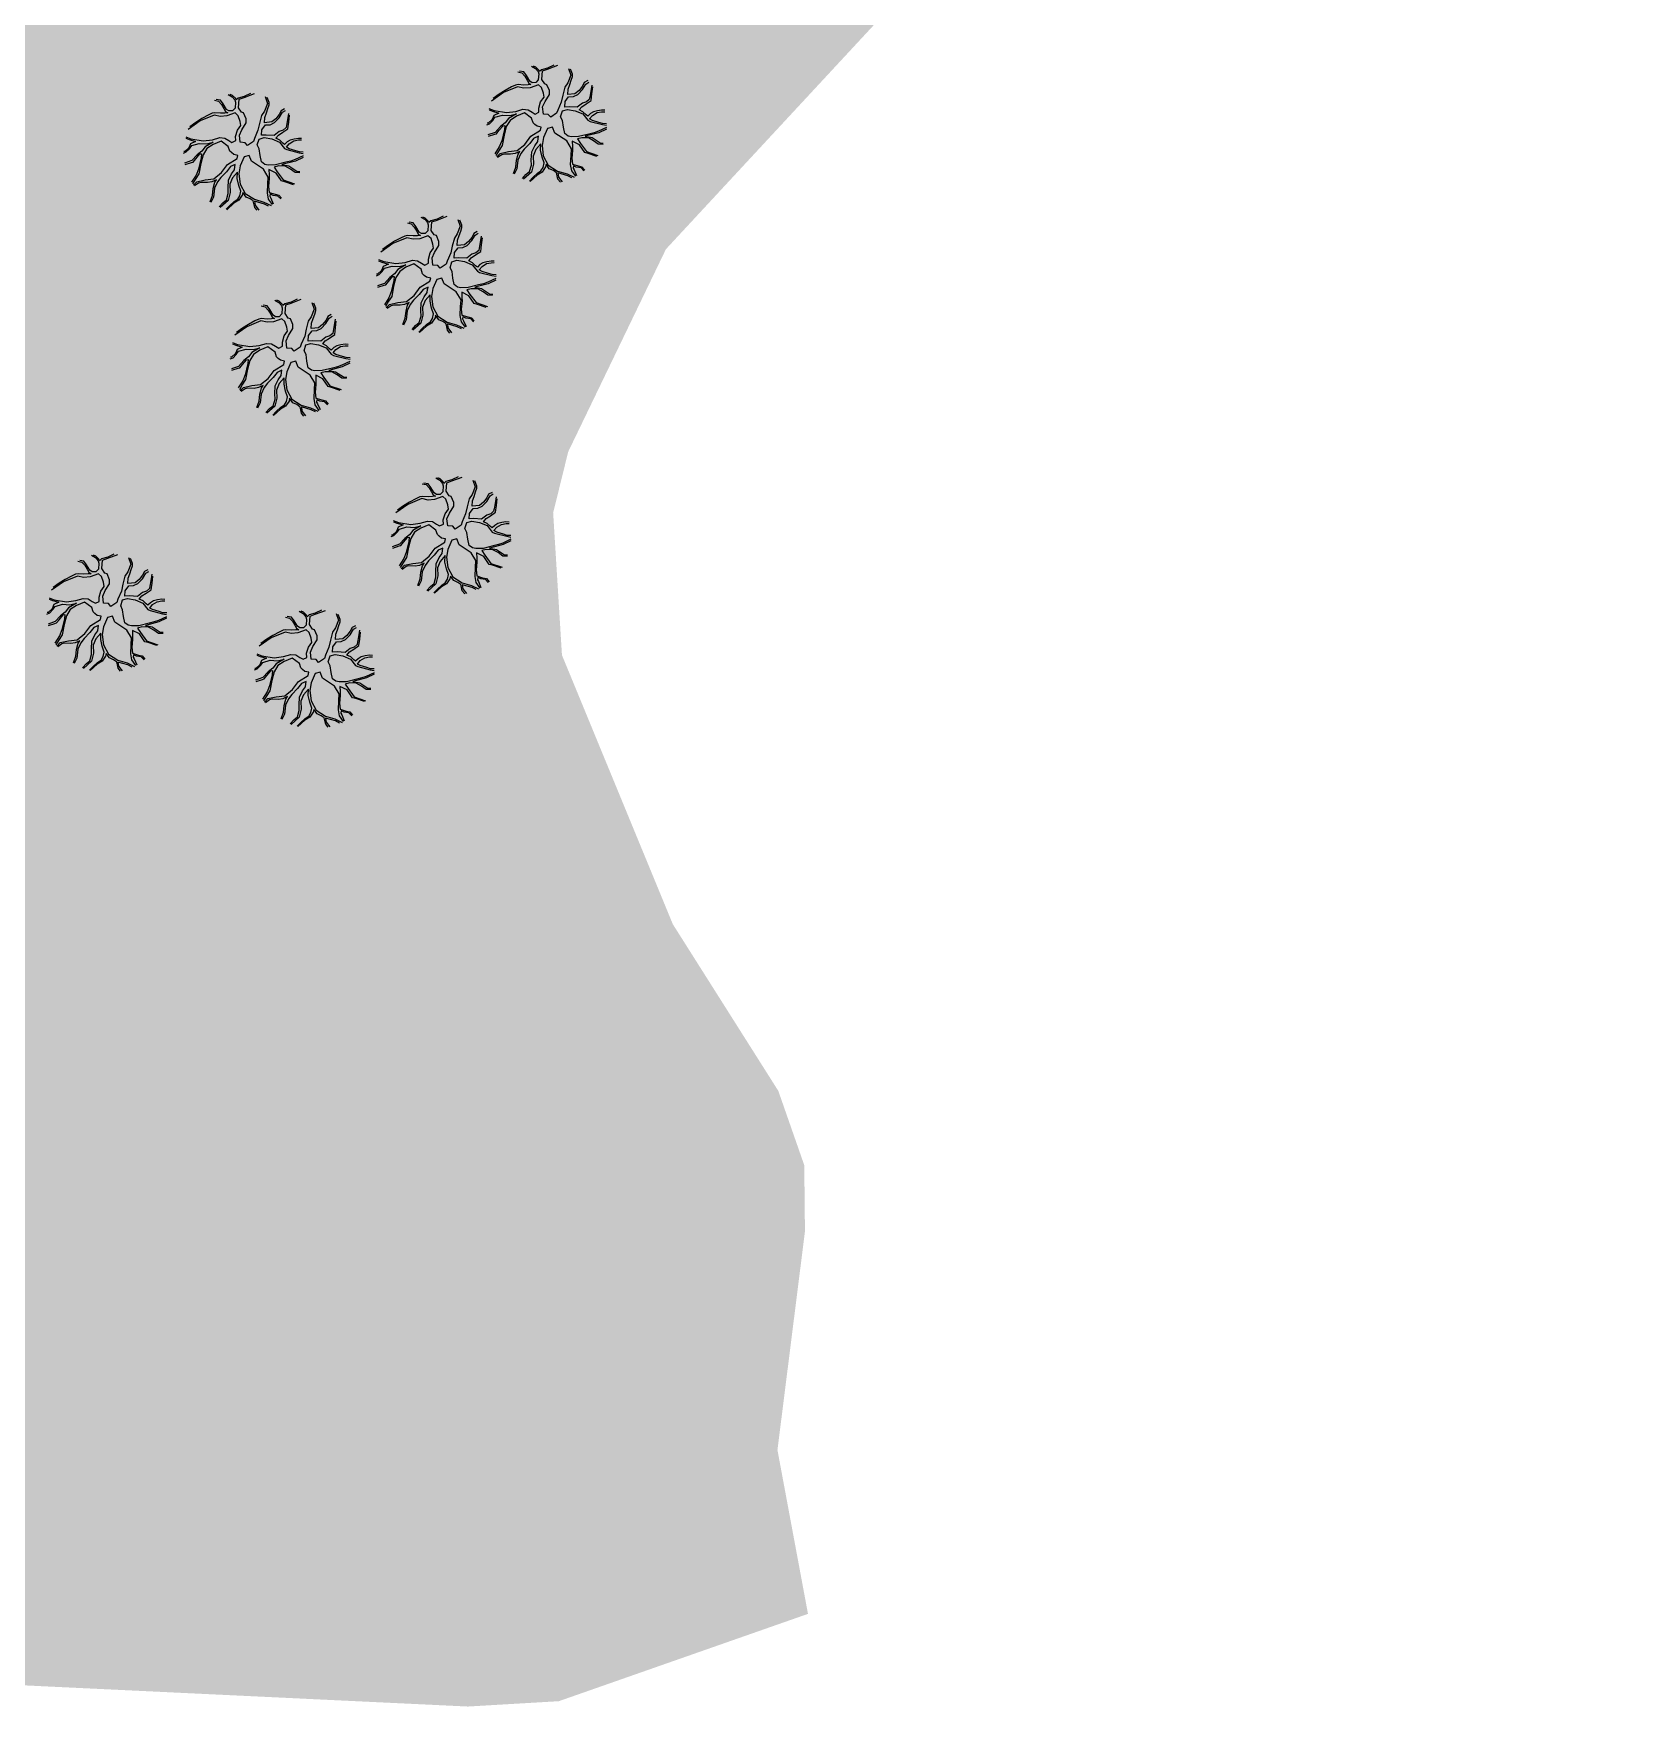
# Model space of a CAD drawing. Header units: millimetres. Extents: x 1794 to 8081, y 409 to 2272.
# Drawn here: x 7826.8 to 8000.8, y 411 to 591.5 of the extents above; entities that cross this region are included whole.
import ezdxf

# ---------------------------------------------------------------- set-up
doc = ezdxf.new("R2010")
doc.units = ezdxf.units.MM
doc.linetypes.add('LIN0', pattern=[0])
doc.layers.add('AGT ARVORE', color=7, linetype='LIN0', true_color=0xb5b2b0)
doc.layers.add('Hach Verde', color=7, linetype='Continuous', true_color=0xb5b2b0)

msp = doc.modelspace()

# ---------------------------------------------------------------- hatches: boundary and pattern name
at = {"layer": 'Hach Verde', "ltscale": 12}
h = msp.add_hatch(dxfattribs=at)
h.set_pattern_fill('GRASS', color=256, scale=0.2, angle=360.28122, style=0)
h.set_pattern_definition([(90.28122, (2838.171, -284.8447), (-3.6096874, 3.574426), [0.9525, -6.2317]), (45.28122, (2838.171, -284.8447), (-3.60969, 3.5744285), [0.9525, -4.1275]), (135.28122, (2838.171, -284.8447), (-3.5744285, -3.60969), [0.9525, -4.1275])])
edge = h.paths.add_edge_path()
edge.add_line((7954.981, 695.547), (7983.718, 709.736))
edge.add_line((7983.718, 709.736), (7994.858, 717.742))
edge.add_line((7994.858, 717.742), (8000.831, 737.019))
edge.add_line((8000.831, 737.019), (7991.689, 737.355))
edge.add_arc((7991.289, 746.281), 8.935, 263.23426, 272.56213, ccw=False)
edge.add_line((7990.237, 737.408), (7835.439, 743.089))
edge.add_arc((7835.311, 739.592), 3.5, 87.89819, 177.69311)
edge.add_line((7831.814, 739.732), (7829.967, 693.897))
edge.add_line((7829.967, 693.897), (7819.3, 429.107))
edge.add_arc((7803.682, 430.702), 15.7, 266.18784, 354.17014, ccw=False)
edge.add_line((7802.638, 415.037), (7818.677, 413.577))
edge.add_line((7818.677, 413.577), (7873.676, 410.95))
edge.add_line((7873.676, 410.95), (7883.484, 411.527))
edge.add_line((7883.484, 411.527), (7910.365, 420.953))
edge.add_line((7910.365, 420.953), (7907.07, 438.642))
edge.add_line((7907.07, 438.642), (7910.037, 462.236))
edge.add_line((7910.037, 462.236), (7909.964, 469.38))
edge.add_line((7909.964, 469.38), (7907.164, 477.402))
edge.add_line((7907.164, 477.402), (7895.783, 495.395))
edge.add_line((7895.783, 495.395), (7883.821, 524.445))
edge.add_line((7883.821, 524.445), (7882.871, 539.798))
edge.add_line((7882.871, 539.798), (7884.497, 546.397))
edge.add_line((7884.497, 546.397), (7895.037, 568.259))
edge.add_line((7895.037, 568.259), (7926.685, 602.395))
edge.add_line((7926.685, 602.395), (7937.819, 666.165))
edge.add_line((7937.819, 666.165), (7944.344, 684.077))
edge.add_line((7944.344, 684.077), (7954.981, 695.547))

# ---------------------------------------------------------------- linework, layer by layer
at = {"layer": 'AGT ARVORE', "color": 253, "true_color": 0xb5b2b0}
for points in [[(7879.065, 587.391), (7879.49, 587.294), (7879.81, 586.949), (7880.077, 586.505), (7880.237, 586.184), (7880.476, 586.036), (7880.158, 586.01), (7879.708, 585.983), (7879.098, 586.03), (7878.806, 585.979), (7878.383, 585.779), (7877.695, 585.405), (7877.034, 585.006), (7876.4, 584.533)], [(7880.52, 588.017), (7880.972, 587.771), (7881.239, 587.426), (7881.32, 587.178), (7881.27, 586.535), (7881.006, 586.237), (7880.608, 586.235), (7880.342, 586.407), (7879.995, 586.999), (7879.702, 587.394), (7879.25, 587.466)], [(7882.933, 588.126), (7882.272, 587.802), (7881.61, 587.626), (7881.398, 587.426), (7881.318, 587.599), (7880.999, 587.92), (7880.733, 588.018)], [(7884.529, 587.779), (7884.768, 587.046), (7884.453, 586.228), (7884.137, 585.756), (7883.903, 584.889), (7883.747, 584.146), (7883.379, 583.278), (7883.249, 582.931), (7882.614, 582.507), (7882.347, 582.803), (7881.817, 582.85), (7881.817, 582.85), (7881.734, 583.617), (7881.997, 584.212), (7882.47, 584.957), (7882.468, 585.377), (7882.2, 586.02), (7881.961, 586.093), (7881.641, 586.586), (7881.716, 587.502), (7882.272, 587.703), (7883.368, 588.112)], [(7886.6, 586.46), (7886.23, 586.261), (7886.046, 585.864), (7885.677, 585.392), (7885.227, 585.044), (7884.459, 584.966), (7884.483, 585.535), (7884.666, 586.031), (7884.823, 586.502), (7884.954, 586.899), (7884.953, 587.146), (7884.738, 587.689)], [(7875.944, 583.437), (7876.512, 583.222), (7877.839, 583.005), (7878.846, 583.133), (7879.614, 583.359), (7880.171, 583.312), (7880.597, 583.042), (7880.942, 582.846), (7881.339, 583.046), (7881.337, 583.491), (7881.52, 584.16), (7881.889, 584.657), (7881.833, 585.102), (7881.618, 585.72), (7881.272, 586.016), (7880.399, 585.689), (7879.71, 585.637), (7879.019, 585.782), (7877.511, 585.157), (7876.218, 584.243)], [(7887.026, 585.967), (7886.924, 585.274), (7886.82, 584.679), (7886.769, 584.432), (7886.452, 584.158), (7886.028, 584.008), (7885.473, 583.584), (7884.624, 583.63), (7884.12, 583.603), (7884.171, 584.197), (7884.54, 584.718), (7885.07, 584.746), (7885.52, 584.971), (7886.021, 585.493), (7886.39, 586.088), (7886.707, 586.288)], [(7888.445, 583.252), (7888.099, 583.275), (7887.649, 583.198), (7887.225, 583.098), (7886.882, 582.898), (7886.618, 582.625), (7886.431, 582.772), (7886.085, 583.092), (7885.686, 583.288), (7885.95, 583.636), (7886.426, 583.935), (7886.981, 584.309), (7887.057, 585.027), (7887.16, 585.77)], [(7846.345, 584.34), (7846.77, 584.242), (7847.09, 583.897), (7847.357, 583.453), (7847.518, 583.132), (7847.757, 582.985), (7847.439, 582.959), (7846.988, 582.932), (7846.378, 582.978), (7846.086, 582.928), (7845.663, 582.727), (7844.975, 582.353), (7844.314, 581.954), (7843.68, 581.481)], [(7847.801, 584.965), (7848.253, 584.719), (7848.52, 584.374), (7848.601, 584.127), (7848.55, 583.484), (7848.287, 583.185), (7847.889, 583.183), (7847.622, 583.355), (7847.275, 583.947), (7846.982, 584.343), (7846.531, 584.414)], [(7850.213, 585.075), (7849.552, 584.75), (7848.89, 584.574), (7848.679, 584.375), (7848.599, 584.548), (7848.279, 584.868), (7848.013, 584.966)], [(7851.81, 584.728), (7852.048, 583.994), (7851.734, 583.176), (7851.418, 582.704), (7851.183, 581.837), (7851.027, 581.094), (7850.66, 580.226), (7850.529, 579.879), (7849.894, 579.455), (7849.628, 579.751), (7849.098, 579.798), (7849.098, 579.798), (7849.014, 580.565), (7849.277, 581.16), (7849.751, 581.905), (7849.749, 582.326), (7849.48, 582.968), (7849.241, 583.041), (7848.921, 583.535), (7848.996, 584.451), (7849.552, 584.651), (7850.649, 585.06)], [(7853.88, 583.409), (7853.51, 583.209), (7853.326, 582.812), (7852.957, 582.34), (7852.508, 581.992), (7851.739, 581.914), (7851.763, 582.483), (7851.946, 582.979), (7852.104, 583.45), (7852.234, 583.847), (7852.233, 584.094), (7852.018, 584.638)], [(7888.626, 581.394), (7887.765, 580.996), (7887.289, 580.821), (7886.732, 580.694), (7885.62, 580.417), (7884.851, 580.389), (7884.48, 580.462), (7884.133, 580.732), (7883.971, 581.424), (7883.888, 582.142), (7883.675, 582.562), (7883.884, 583.206), (7884.413, 583.357), (7885.236, 583.212), (7886.06, 582.869), (7886.62, 582.179), (7886.859, 582.057), (7888.186, 581.716), (7888.636, 581.643)], [(7843.224, 580.386), (7843.793, 580.17), (7845.119, 579.953), (7846.126, 580.081), (7846.894, 580.308), (7847.451, 580.261), (7847.877, 579.991), (7848.222, 579.794), (7848.619, 579.994), (7848.617, 580.439), (7848.8, 581.109), (7849.169, 581.605), (7849.113, 582.05), (7848.899, 582.668), (7848.552, 582.964), (7847.679, 582.638), (7846.99, 582.585), (7846.3, 582.73), (7844.791, 582.105), (7843.498, 581.191)], [(7854.307, 582.916), (7854.204, 582.222), (7854.101, 581.628), (7854.049, 581.38), (7853.732, 581.106), (7853.308, 580.956), (7852.754, 580.533), (7851.904, 580.578), (7851.401, 580.552), (7851.451, 581.145), (7851.82, 581.667), (7852.35, 581.694), (7852.8, 581.919), (7853.302, 582.441), (7853.67, 583.037), (7853.987, 583.236)], [(7855.725, 580.2), (7855.38, 580.223), (7854.929, 580.147), (7854.505, 580.046), (7854.162, 579.846), (7853.898, 579.573), (7853.712, 579.72), (7853.366, 580.041), (7852.967, 580.237), (7853.23, 580.584), (7853.706, 580.884), (7854.261, 581.258), (7854.338, 581.975), (7854.44, 582.718)], [(7875.724, 581.684), (7876.015, 581.809), (7876.358, 582.157), (7876.595, 582.504), (7877.416, 582.731), (7878.185, 582.685), (7878.9, 582.861), (7878.054, 582.363), (7877.685, 581.891), (7877.183, 581.493), (7876.602, 580.871), (7875.835, 580.595)], [(7875.955, 583.293), (7876.327, 583.147), (7877.017, 582.952), (7876.461, 582.702), (7876.278, 582.255), (7875.855, 581.857), (7875.749, 581.857)], [(7875.888, 580.447), (7876.577, 580.673), (7876.762, 580.723), (7877.025, 581.071), (7877.474, 581.593), (7877.659, 581.618), (7877.609, 581.172), (7877.323, 579.958), (7877.06, 579.314), (7876.587, 578.545)], [(7876.782, 578.222), (7877.143, 578.597), (7878.044, 578.798), (7878.971, 578.902), (7879.817, 579.574), (7880.449, 580.443), (7881.507, 581.091), (7881.585, 581.438), (7881.134, 581.535), (7880.894, 581.732), (7880.708, 581.905), (7880.546, 582.399), (7879.775, 582.964), (7878.901, 582.614), (7878.241, 582.165), (7877.819, 581.495), (7877.585, 580.554), (7877.378, 579.439), (7877.035, 578.943), (7876.696, 578.357)], [(7888.637, 581.792), (7888.212, 581.815), (7887.814, 581.937), (7887.124, 582.157), (7886.804, 582.328), (7887.121, 582.701), (7887.624, 583), (7888.1, 583.102), (7888.445, 583.103)], [(7843.004, 578.632), (7843.295, 578.757), (7843.638, 579.105), (7843.875, 579.453), (7844.696, 579.679), (7845.466, 579.633), (7846.18, 579.81), (7845.334, 579.311), (7844.965, 578.839), (7844.463, 578.441), (7843.882, 577.819), (7843.115, 577.543)], [(7843.235, 580.241), (7843.607, 580.095), (7844.297, 579.9), (7843.741, 579.65), (7843.558, 579.204), (7843.135, 578.806), (7843.03, 578.805)], [(7844.063, 575.17), (7844.424, 575.545), (7845.324, 575.747), (7846.252, 575.85), (7847.097, 576.522), (7847.729, 577.391), (7848.787, 578.04), (7848.865, 578.387), (7848.414, 578.483), (7848.175, 578.681), (7847.988, 578.853), (7847.826, 579.347), (7847.055, 579.913), (7846.182, 579.562), (7845.521, 579.114), (7845.1, 578.444), (7844.865, 577.502), (7844.658, 576.387), (7844.315, 575.891), (7843.976, 575.306)], [(7855.907, 578.342), (7855.046, 577.945), (7854.569, 577.769), (7854.013, 577.643), (7852.9, 577.366), (7852.132, 577.337), (7851.76, 577.41), (7851.414, 577.68), (7851.252, 578.373), (7851.169, 579.09), (7850.955, 579.51), (7851.164, 580.154), (7851.694, 580.305), (7852.516, 580.16), (7853.34, 579.817), (7853.9, 579.127), (7854.139, 579.005), (7855.467, 578.664), (7855.916, 578.591)], [(7855.917, 578.74), (7855.492, 578.763), (7855.094, 578.885), (7854.404, 579.105), (7854.085, 579.277), (7854.401, 579.649), (7854.904, 579.948), (7855.381, 580.05), (7855.726, 580.052)], [(7879.569, 575.885), (7879.938, 576.308), (7880.334, 576.631), (7880.543, 577.325), (7880.514, 577.919), (7880.563, 578.761), (7880.878, 579.431), (7881.221, 579.877), (7881.246, 580.199), (7881.297, 580.447), (7880.768, 580.222), (7880.347, 579.675), (7879.74, 579.054), (7879.371, 578.582), (7879.056, 577.887), (7878.954, 576.922), (7878.665, 576.351)], [(7885.325, 576.126), (7884.894, 576.727), (7884.759, 577.394), (7884.808, 578.359), (7884.857, 579.102), (7884.349, 579.941), (7883.046, 580.801), (7882.805, 581.444), (7882.248, 581.293), (7881.829, 580.301), (7881.673, 579.459), (7881.811, 578.345), (7882.346, 577.333), (7883.356, 576.694), (7884.366, 576.402), (7885.15, 576.032)], [(7887.566, 578.273), (7886.636, 578.591), (7886.291, 578.688), (7885.704, 579.527), (7884.933, 579.919), (7884.962, 579.35), (7884.964, 578.93), (7884.888, 578.087), (7884.944, 577.444), (7885.581, 577.249), (7885.98, 577.152), (7886.273, 576.807)], [(7888.249, 579.563), (7887.745, 579.585), (7887.24, 579.954), (7886.681, 580.273), (7885.965, 580.295), (7885.489, 580.169), (7885.809, 579.676), (7886.476, 578.788), (7887.698, 578.372)], [(7888.613, 581.223), (7887.792, 580.823), (7886.336, 580.445), (7887.079, 580.3), (7887.93, 579.735), (7888.275, 579.712)], [(7843.169, 577.395), (7843.857, 577.621), (7844.043, 577.672), (7844.306, 578.019), (7844.754, 578.541), (7844.94, 578.566), (7844.889, 578.121), (7844.603, 576.907), (7844.341, 576.262), (7843.867, 575.493)], [(7852.606, 573.074), (7852.175, 573.675), (7852.039, 574.342), (7852.088, 575.307), (7852.138, 576.051), (7851.63, 576.89), (7850.326, 577.75), (7850.085, 578.392), (7849.529, 578.241), (7849.109, 577.249), (7848.954, 576.407), (7849.091, 575.294), (7849.627, 574.282), (7850.637, 573.643), (7851.646, 573.35), (7852.431, 572.98)], [(7855.893, 578.171), (7855.073, 577.771), (7853.616, 577.393), (7854.359, 577.249), (7855.21, 576.683), (7855.556, 576.66)], [(7878.585, 576.425), (7878.847, 577.119), (7878.923, 577.862), (7879.079, 578.531), (7879.263, 578.804), (7878.761, 578.579), (7878.284, 578.503), (7877.621, 578.524), (7877.33, 578.449), (7876.88, 578.15)], [(7880.312, 575.617), (7880.682, 575.989), (7881.184, 576.462), (7881.554, 576.711), (7881.791, 577.083), (7881.894, 577.579), (7881.679, 578.197), (7881.517, 578.938), (7881.54, 579.631), (7880.986, 579.01), (7880.697, 578.316), (7880.754, 577.45), (7880.52, 576.583), (7879.675, 575.811)], [(7846.849, 572.834), (7847.218, 573.256), (7847.614, 573.58), (7847.823, 574.273), (7847.794, 574.867), (7847.843, 575.709), (7848.158, 576.379), (7848.501, 576.826), (7848.526, 577.147), (7848.578, 577.395), (7848.049, 577.17), (7847.627, 576.624), (7847.02, 576.002), (7846.651, 575.53), (7846.336, 574.836), (7846.234, 573.87), (7845.945, 573.3)], [(7847.593, 572.565), (7847.962, 572.938), (7848.464, 573.41), (7848.834, 573.66), (7849.071, 574.032), (7849.175, 574.527), (7848.959, 575.145), (7848.797, 575.887), (7848.821, 576.58), (7848.267, 575.958), (7847.978, 575.264), (7848.035, 574.398), (7847.8, 573.531), (7846.955, 572.76)], [(7854.846, 575.221), (7853.916, 575.539), (7853.571, 575.636), (7852.984, 576.475), (7852.213, 576.867), (7852.242, 576.298), (7852.244, 575.878), (7852.168, 575.036), (7852.225, 574.392), (7852.862, 574.198), (7853.26, 574.1), (7853.553, 573.755)], [(7855.529, 576.511), (7855.025, 576.534), (7854.52, 576.903), (7853.962, 577.222), (7853.246, 577.243), (7852.769, 577.117), (7853.089, 576.624), (7853.757, 575.736), (7854.978, 575.321)], [(7883.654, 575.508), (7883.387, 575.828), (7883.279, 576.373), (7883.225, 576.521), (7882.906, 576.742), (7882.454, 576.938), (7882.107, 577.431), (7882.055, 577.134), (7881.686, 576.588), (7881.131, 576.263), (7880.392, 575.567)], [(7884.898, 575.959), (7884.446, 576.18), (7883.384, 576.497), (7883.439, 576.051), (7883.84, 575.533)], [(7886.194, 576.732), (7885.901, 577.053), (7885.37, 577.125), (7885.051, 577.271), (7885.026, 577.024), (7885.133, 576.826), (7885.401, 576.209)], [(7845.866, 573.373), (7846.127, 574.067), (7846.203, 574.811), (7846.359, 575.479), (7846.544, 575.752), (7846.041, 575.527), (7845.564, 575.451), (7844.901, 575.473), (7844.61, 575.397), (7844.16, 575.098)], [(7850.934, 572.456), (7850.668, 572.777), (7850.559, 573.321), (7850.505, 573.469), (7850.186, 573.69), (7849.734, 573.886), (7849.388, 574.379), (7849.335, 574.082), (7848.967, 573.536), (7848.411, 573.212), (7847.672, 572.515)], [(7852.178, 572.907), (7851.727, 573.128), (7850.665, 573.445), (7850.719, 573), (7851.12, 572.482)], [(7853.474, 573.681), (7853.181, 574.001), (7852.65, 574.073), (7852.332, 574.22), (7852.306, 573.972), (7852.413, 573.775), (7852.681, 573.157)], [(7867.139, 571.095), (7867.563, 570.998), (7867.883, 570.653), (7868.151, 570.209), (7868.311, 569.888), (7868.55, 569.74), (7868.232, 569.714), (7867.782, 569.687), (7867.172, 569.734), (7866.88, 569.683), (7866.457, 569.483), (7865.769, 569.109), (7865.108, 568.71), (7864.474, 568.237)], [(7868.594, 571.721), (7869.046, 571.475), (7869.313, 571.13), (7869.394, 570.882), (7869.343, 570.239), (7869.08, 569.941), (7868.682, 569.939), (7868.416, 570.111), (7868.069, 570.703), (7867.775, 571.098), (7867.324, 571.17)], [(7871.007, 571.83), (7870.345, 571.506), (7869.683, 571.33), (7869.472, 571.13), (7869.392, 571.303), (7869.072, 571.624), (7868.807, 571.722)], [(7872.603, 571.483), (7872.842, 570.75), (7872.527, 569.932), (7872.211, 569.46), (7871.976, 568.593), (7871.82, 567.85), (7871.453, 566.982), (7871.323, 566.635), (7870.688, 566.211), (7870.421, 566.507), (7869.891, 566.554), (7869.891, 566.554), (7869.808, 567.321), (7870.07, 567.916), (7870.544, 568.661), (7870.542, 569.081), (7870.274, 569.724), (7870.035, 569.797), (7869.714, 570.29), (7869.79, 571.206), (7870.346, 571.407), (7871.442, 571.816)], [(7874.674, 570.164), (7874.303, 569.965), (7874.12, 569.568), (7873.751, 569.096), (7873.301, 568.748), (7872.533, 568.67), (7872.556, 569.239), (7872.74, 569.735), (7872.897, 570.206), (7873.028, 570.603), (7873.027, 570.85), (7872.812, 571.393)], [(7864.018, 567.141), (7864.586, 566.926), (7865.913, 566.709), (7866.92, 566.837), (7867.687, 567.063), (7868.244, 567.016), (7868.67, 566.746), (7869.016, 566.55), (7869.413, 566.75), (7869.411, 567.195), (7869.593, 567.864), (7869.962, 568.361), (7869.907, 568.806), (7869.692, 569.424), (7869.346, 569.72), (7868.473, 569.393), (7867.783, 569.341), (7867.093, 569.486), (7865.584, 568.861), (7864.292, 567.947)], [(7875.1, 569.671), (7874.997, 568.978), (7874.894, 568.383), (7874.843, 568.136), (7874.525, 567.862), (7874.102, 567.712), (7873.547, 567.288), (7872.698, 567.334), (7872.194, 567.307), (7872.245, 567.901), (7872.614, 568.422), (7873.144, 568.45), (7873.594, 568.675), (7874.095, 569.197), (7874.464, 569.792), (7874.78, 569.992)], [(7876.518, 566.956), (7876.173, 566.979), (7875.723, 566.902), (7875.299, 566.802), (7874.955, 566.602), (7874.691, 566.329), (7874.505, 566.476), (7874.159, 566.796), (7873.76, 566.992), (7874.024, 567.34), (7874.5, 567.639), (7875.055, 568.013), (7875.131, 568.731), (7875.234, 569.474)], [(7863.798, 565.388), (7864.089, 565.513), (7864.432, 565.861), (7864.668, 566.208), (7865.49, 566.435), (7866.259, 566.389), (7866.974, 566.565), (7866.128, 566.067), (7865.759, 565.595), (7865.257, 565.197), (7864.676, 564.575), (7863.909, 564.299)], [(7864.029, 566.997), (7864.401, 566.851), (7865.091, 566.656), (7864.535, 566.406), (7864.351, 565.959), (7863.929, 565.561), (7863.823, 565.561)], [(7863.962, 564.151), (7864.651, 564.377), (7864.836, 564.427), (7865.099, 564.775), (7865.548, 565.297), (7865.733, 565.322), (7865.682, 564.876), (7865.396, 563.662), (7865.134, 563.018), (7864.66, 562.249)], [(7864.856, 561.926), (7865.217, 562.301), (7866.117, 562.502), (7867.045, 562.606), (7867.89, 563.278), (7868.523, 564.147), (7869.581, 564.795), (7869.659, 565.142), (7869.207, 565.239), (7868.968, 565.436), (7868.782, 565.609), (7868.62, 566.103), (7867.849, 566.668), (7866.975, 566.318), (7866.314, 565.869), (7865.893, 565.199), (7865.658, 564.258), (7865.452, 563.143), (7865.109, 562.647), (7864.77, 562.061)], [(7876.7, 565.098), (7875.839, 564.7), (7875.362, 564.525), (7874.806, 564.398), (7873.694, 564.121), (7872.925, 564.093), (7872.554, 564.166), (7872.207, 564.436), (7872.045, 565.128), (7871.962, 565.846), (7871.748, 566.266), (7871.957, 566.91), (7872.487, 567.061), (7873.31, 566.916), (7874.133, 566.573), (7874.693, 565.883), (7874.933, 565.761), (7876.26, 565.42), (7876.71, 565.347)], [(7876.711, 565.496), (7876.286, 565.519), (7875.888, 565.641), (7875.197, 565.861), (7874.878, 566.032), (7875.195, 566.405), (7875.697, 566.704), (7876.174, 566.806), (7876.519, 566.807)], [(7867.643, 559.589), (7868.012, 560.012), (7868.408, 560.335), (7868.617, 561.029), (7868.587, 561.623), (7868.637, 562.465), (7868.952, 563.135), (7869.295, 563.581), (7869.32, 563.903), (7869.371, 564.151), (7868.842, 563.926), (7868.421, 563.379), (7867.814, 562.758), (7867.445, 562.286), (7867.129, 561.591), (7867.028, 560.626), (7866.738, 560.055)], [(7873.399, 559.83), (7872.968, 560.43), (7872.833, 561.098), (7872.881, 562.063), (7872.931, 562.806), (7872.423, 563.645), (7871.12, 564.505), (7870.878, 565.148), (7870.322, 564.997), (7869.903, 564.005), (7869.747, 563.163), (7869.885, 562.049), (7870.42, 561.037), (7871.43, 560.398), (7872.439, 560.106), (7873.224, 559.736)], [(7875.639, 561.977), (7874.71, 562.295), (7874.365, 562.392), (7873.777, 563.23), (7873.007, 563.623), (7873.036, 563.054), (7873.038, 562.634), (7872.962, 561.791), (7873.018, 561.148), (7873.655, 560.953), (7874.054, 560.856), (7874.347, 560.511)], [(7876.323, 563.267), (7875.819, 563.289), (7875.313, 563.658), (7874.755, 563.977), (7874.039, 563.999), (7873.563, 563.873), (7873.883, 563.38), (7874.55, 562.492), (7875.772, 562.076)], [(7876.687, 564.927), (7875.866, 564.527), (7874.41, 564.149), (7875.153, 564.004), (7876.004, 563.439), (7876.349, 563.416)], [(7851.383, 562.13), (7851.808, 562.033), (7852.128, 561.688), (7852.395, 561.244), (7852.556, 560.923), (7852.795, 560.775), (7852.477, 560.749), (7852.027, 560.722), (7851.416, 560.769), (7851.125, 560.718), (7850.701, 560.518), (7850.014, 560.144), (7849.353, 559.745), (7848.718, 559.272)], [(7852.839, 562.755), (7853.291, 562.51), (7853.558, 562.165), (7853.639, 561.917), (7853.588, 561.274), (7853.325, 560.976), (7852.927, 560.974), (7852.661, 561.146), (7852.313, 561.738), (7852.02, 562.133), (7851.569, 562.205)], [(7855.251, 562.865), (7854.59, 562.541), (7853.928, 562.364), (7853.717, 562.165), (7853.637, 562.338), (7853.317, 562.659), (7853.051, 562.756)], [(7856.848, 562.518), (7857.086, 561.785), (7856.772, 560.967), (7856.456, 560.495), (7856.221, 559.628), (7856.065, 558.884), (7855.698, 558.017), (7855.567, 557.669), (7854.933, 557.246), (7854.666, 557.541), (7854.136, 557.588), (7854.136, 557.588), (7854.052, 558.355), (7854.315, 558.951), (7854.789, 559.695), (7854.787, 560.116), (7854.519, 560.759), (7854.28, 560.831), (7853.959, 561.325), (7854.035, 562.241), (7854.591, 562.441), (7855.687, 562.85)], [(7858.918, 561.199), (7858.548, 561), (7858.364, 560.603), (7857.995, 560.131), (7857.546, 559.782), (7856.778, 559.704), (7856.801, 560.274), (7856.984, 560.77), (7857.142, 561.24), (7857.273, 561.637), (7857.271, 561.884), (7857.057, 562.428)], [(7866.659, 560.129), (7866.921, 560.823), (7866.997, 561.566), (7867.153, 562.235), (7867.337, 562.508), (7866.835, 562.283), (7866.357, 562.206), (7865.695, 562.228), (7865.403, 562.153), (7864.954, 561.854)], [(7868.386, 559.321), (7868.756, 559.693), (7869.257, 560.166), (7869.628, 560.415), (7869.864, 560.787), (7869.968, 561.283), (7869.753, 561.901), (7869.591, 562.642), (7869.614, 563.335), (7869.06, 562.714), (7868.771, 562.02), (7868.828, 561.154), (7868.594, 560.287), (7867.749, 559.515)], [(7848.262, 558.176), (7848.831, 557.961), (7850.157, 557.743), (7851.164, 557.872), (7851.932, 558.098), (7852.489, 558.051), (7852.915, 557.781), (7853.26, 557.584), (7853.658, 557.785), (7853.656, 558.23), (7853.838, 558.899), (7854.207, 559.396), (7854.151, 559.841), (7853.937, 560.459), (7853.59, 560.754), (7852.717, 560.428), (7852.028, 560.376), (7851.338, 560.521), (7849.829, 559.895), (7848.536, 558.981)], [(7859.345, 560.706), (7859.242, 560.013), (7859.139, 559.418), (7859.087, 559.17), (7858.77, 558.897), (7858.347, 558.747), (7857.792, 558.323), (7856.943, 558.369), (7856.439, 558.342), (7856.49, 558.936), (7856.858, 559.457), (7857.388, 559.485), (7857.838, 559.709), (7858.34, 560.231), (7858.708, 560.827), (7859.025, 561.026)], [(7860.763, 557.99), (7860.418, 558.014), (7859.967, 557.937), (7859.544, 557.836), (7859.2, 557.637), (7858.936, 557.363), (7858.75, 557.511), (7858.404, 557.831), (7858.005, 558.027), (7858.269, 558.375), (7858.744, 558.674), (7859.299, 559.048), (7859.376, 559.766), (7859.478, 560.509)], [(7871.728, 559.212), (7871.461, 559.532), (7871.353, 560.077), (7871.298, 560.225), (7870.98, 560.446), (7870.528, 560.642), (7870.181, 561.135), (7870.129, 560.838), (7869.76, 560.292), (7869.205, 559.967), (7868.466, 559.271)], [(7872.972, 559.663), (7872.52, 559.884), (7871.458, 560.201), (7871.513, 559.755), (7871.913, 559.237)], [(7874.267, 560.436), (7873.974, 560.757), (7873.444, 560.829), (7873.125, 560.975), (7873.099, 560.728), (7873.207, 560.53), (7873.474, 559.913)], [(7860.945, 556.132), (7860.084, 555.735), (7859.607, 555.56), (7859.051, 555.433), (7857.938, 555.156), (7857.17, 555.128), (7856.798, 555.2), (7856.452, 555.471), (7856.29, 556.163), (7856.207, 556.881), (7855.993, 557.3), (7856.202, 557.944), (7856.732, 558.096), (7857.554, 557.951), (7858.378, 557.608), (7858.938, 556.918), (7859.177, 556.795), (7860.505, 556.455), (7860.954, 556.381)], [(7848.042, 556.422), (7848.333, 556.547), (7848.676, 556.895), (7848.913, 557.243), (7849.734, 557.469), (7850.504, 557.424), (7851.219, 557.6), (7850.373, 557.101), (7850.003, 556.629), (7849.501, 556.231), (7848.921, 555.61), (7848.153, 555.334)], [(7848.274, 558.032), (7848.645, 557.885), (7849.335, 557.69), (7848.78, 557.441), (7848.596, 556.994), (7848.174, 556.596), (7848.068, 556.596)], [(7848.207, 555.186), (7848.895, 555.412), (7849.081, 555.462), (7849.344, 555.81), (7849.792, 556.331), (7849.978, 556.357), (7849.927, 555.911), (7849.641, 554.697), (7849.379, 554.052), (7848.905, 553.283)], [(7849.101, 552.961), (7849.462, 553.335), (7850.362, 553.537), (7851.29, 553.641), (7852.135, 554.313), (7852.768, 555.182), (7853.825, 555.83), (7853.904, 556.177), (7853.452, 556.274), (7853.213, 556.471), (7853.026, 556.643), (7852.865, 557.137), (7852.093, 557.703), (7851.22, 557.352), (7850.559, 556.904), (7850.138, 556.234), (7849.903, 555.293), (7849.696, 554.178), (7849.354, 553.681), (7849.015, 553.096)], [(7860.955, 556.531), (7860.531, 556.554), (7860.133, 556.676), (7859.442, 556.895), (7859.123, 557.067), (7859.44, 557.44), (7859.942, 557.739), (7860.419, 557.84), (7860.764, 557.842)], [(7851.887, 550.624), (7852.256, 551.047), (7852.652, 551.37), (7852.862, 552.064), (7852.832, 552.658), (7852.881, 553.499), (7853.196, 554.169), (7853.539, 554.616), (7853.564, 554.938), (7853.616, 555.186), (7853.087, 554.961), (7852.665, 554.414), (7852.058, 553.793), (7851.689, 553.321), (7851.374, 552.626), (7851.273, 551.661), (7850.983, 551.09)], [(7857.644, 550.865), (7857.213, 551.465), (7857.078, 552.133), (7857.126, 553.098), (7857.176, 553.841), (7856.668, 554.68), (7855.365, 555.54), (7855.123, 556.183), (7854.567, 556.031), (7854.147, 555.04), (7853.992, 554.197), (7854.129, 553.084), (7854.665, 552.072), (7855.675, 551.433), (7856.684, 551.141), (7857.469, 550.771)], [(7859.884, 553.012), (7858.954, 553.329), (7858.61, 553.427), (7858.022, 554.265), (7857.252, 554.658), (7857.28, 554.089), (7857.282, 553.668), (7857.206, 552.826), (7857.263, 552.183), (7857.9, 551.988), (7858.298, 551.891), (7858.591, 551.545)], [(7860.568, 554.302), (7860.064, 554.324), (7859.558, 554.693), (7859, 555.012), (7858.284, 555.034), (7857.807, 554.908), (7858.127, 554.415), (7858.795, 553.526), (7860.016, 553.111)], [(7860.931, 555.962), (7860.111, 555.562), (7858.654, 555.184), (7859.398, 555.039), (7860.249, 554.474), (7860.594, 554.45)], [(7850.904, 551.164), (7851.165, 551.858), (7851.242, 552.601), (7851.397, 553.27), (7851.582, 553.543), (7851.079, 553.318), (7850.602, 553.241), (7849.939, 553.263), (7849.648, 553.187), (7849.198, 552.888)], [(7852.631, 550.355), (7853, 550.728), (7853.502, 551.201), (7853.872, 551.45), (7854.109, 551.822), (7854.213, 552.318), (7853.997, 552.935), (7853.835, 553.677), (7853.859, 554.37), (7853.305, 553.749), (7853.016, 553.055), (7853.073, 552.189), (7852.838, 551.321), (7851.993, 550.55)], [(7855.972, 550.247), (7855.706, 550.567), (7855.597, 551.111), (7855.543, 551.259), (7855.224, 551.481), (7854.773, 551.677), (7854.426, 552.17), (7854.374, 551.873), (7854.005, 551.327), (7853.449, 551.002), (7852.71, 550.306)], [(7857.216, 550.698), (7856.765, 550.919), (7855.703, 551.236), (7855.758, 550.79), (7856.158, 550.272)], [(7858.512, 551.471), (7858.219, 551.791), (7857.689, 551.863), (7857.37, 552.01), (7857.344, 551.763), (7857.451, 551.565), (7857.719, 550.948)], [(7872.617, 543.676), (7871.955, 543.352), (7871.293, 543.176), (7871.082, 542.976), (7871.002, 543.149), (7870.682, 543.47), (7870.416, 543.568)], [(7874.213, 543.329), (7874.452, 542.596), (7874.137, 541.778), (7873.821, 541.306), (7873.586, 540.439), (7873.43, 539.696), (7873.063, 538.828), (7872.932, 538.481), (7872.298, 538.057), (7872.031, 538.353), (7871.501, 538.4), (7871.501, 538.4), (7871.418, 539.167), (7871.68, 539.762), (7872.154, 540.507), (7872.152, 540.927), (7871.884, 541.57), (7871.645, 541.643), (7871.324, 542.136), (7871.4, 543.052), (7871.956, 543.253), (7873.052, 543.662)], [(7868.749, 542.941), (7869.173, 542.844), (7869.493, 542.499), (7869.761, 542.055), (7869.921, 541.734), (7870.16, 541.586), (7869.842, 541.56), (7869.392, 541.533), (7868.782, 541.58), (7868.49, 541.529), (7868.067, 541.329), (7867.379, 540.955), (7866.718, 540.556), (7866.083, 540.083)], [(7870.204, 543.567), (7870.656, 543.321), (7870.923, 542.976), (7871.004, 542.728), (7870.953, 542.085), (7870.69, 541.787), (7870.292, 541.785), (7870.026, 541.957), (7869.679, 542.549), (7869.385, 542.944), (7868.934, 543.016)], [(7876.71, 541.517), (7876.607, 540.824), (7876.504, 540.229), (7876.452, 539.982), (7876.135, 539.708), (7875.712, 539.558), (7875.157, 539.134), (7874.308, 539.18), (7873.804, 539.153), (7873.855, 539.747), (7874.224, 540.268), (7874.754, 540.296), (7875.204, 540.521), (7875.705, 541.043), (7876.074, 541.638), (7876.39, 541.838)], [(7876.284, 542.01), (7875.913, 541.811), (7875.73, 541.414), (7875.36, 540.942), (7874.911, 540.594), (7874.143, 540.516), (7874.166, 541.085), (7874.35, 541.581), (7874.507, 542.052), (7874.638, 542.449), (7874.637, 542.696), (7874.422, 543.239)], [(7865.628, 538.987), (7866.196, 538.772), (7867.522, 538.555), (7868.53, 538.683), (7869.297, 538.909), (7869.854, 538.862), (7870.28, 538.592), (7870.626, 538.396), (7871.023, 538.596), (7871.021, 539.041), (7871.203, 539.71), (7871.572, 540.207), (7871.517, 540.652), (7871.302, 541.27), (7870.956, 541.566), (7870.083, 541.239), (7869.393, 541.187), (7868.703, 541.332), (7867.194, 540.707), (7865.901, 539.793)], [(7878.128, 538.802), (7877.783, 538.825), (7877.333, 538.748), (7876.909, 538.648), (7876.565, 538.448), (7876.301, 538.175), (7876.115, 538.322), (7875.769, 538.642), (7875.37, 538.838), (7875.634, 539.186), (7876.11, 539.485), (7876.665, 539.859), (7876.741, 540.577), (7876.844, 541.32)], [(7865.408, 537.234), (7865.699, 537.359), (7866.041, 537.707), (7866.278, 538.054), (7867.1, 538.281), (7867.869, 538.235), (7868.584, 538.411), (7867.738, 537.913), (7867.369, 537.441), (7866.867, 537.043), (7866.286, 536.421), (7865.518, 536.145)], [(7865.639, 538.843), (7866.011, 538.697), (7866.7, 538.502), (7866.145, 538.252), (7865.961, 537.805), (7865.539, 537.407), (7865.433, 537.407)], [(7866.466, 533.772), (7866.827, 534.147), (7867.727, 534.348), (7868.655, 534.452), (7869.5, 535.124), (7870.133, 535.993), (7871.191, 536.641), (7871.269, 536.988), (7870.817, 537.085), (7870.578, 537.282), (7870.391, 537.455), (7870.23, 537.949), (7869.459, 538.514), (7868.585, 538.164), (7867.924, 537.715), (7867.503, 537.045), (7867.268, 536.104), (7867.062, 534.989), (7866.719, 534.493), (7866.38, 533.907)], [(7878.31, 536.944), (7877.449, 536.546), (7876.972, 536.371), (7876.416, 536.245), (7875.304, 535.967), (7874.535, 535.939), (7874.163, 536.012), (7873.817, 536.282), (7873.655, 536.974), (7873.572, 537.692), (7873.358, 538.112), (7873.567, 538.756), (7874.097, 538.907), (7874.919, 538.762), (7875.743, 538.419), (7876.303, 537.729), (7876.542, 537.607), (7877.87, 537.266), (7878.32, 537.193)], [(7878.321, 537.342), (7877.896, 537.365), (7877.498, 537.487), (7876.807, 537.707), (7876.488, 537.878), (7876.805, 538.251), (7877.307, 538.55), (7877.784, 538.652), (7878.129, 538.653)], [(7865.572, 535.997), (7866.261, 536.223), (7866.446, 536.273), (7866.709, 536.621), (7867.158, 537.143), (7867.343, 537.168), (7867.292, 536.722), (7867.006, 535.508), (7866.744, 534.864), (7866.27, 534.095)], [(7875.009, 531.676), (7874.578, 532.277), (7874.443, 532.944), (7874.491, 533.909), (7874.541, 534.652), (7874.033, 535.491), (7872.73, 536.351), (7872.488, 536.994), (7871.932, 536.843), (7871.513, 535.851), (7871.357, 535.009), (7871.495, 533.895), (7872.03, 532.883), (7873.04, 532.244), (7874.049, 531.952), (7874.834, 531.582)], [(7878.296, 536.773), (7877.476, 536.373), (7876.02, 535.995), (7876.763, 535.85), (7877.614, 535.285), (7877.959, 535.262)], [(7831.602, 534.59), (7832.027, 534.493), (7832.347, 534.148), (7832.614, 533.704), (7832.775, 533.383), (7833.014, 533.235), (7832.696, 533.209), (7832.245, 533.182), (7831.635, 533.229), (7831.343, 533.178), (7830.92, 532.978), (7830.232, 532.604), (7829.571, 532.205), (7828.937, 531.732)], [(7833.058, 535.215), (7833.51, 534.97), (7833.777, 534.625), (7833.858, 534.377), (7833.807, 533.734), (7833.544, 533.436), (7833.146, 533.434), (7832.879, 533.606), (7832.532, 534.198), (7832.239, 534.593), (7831.788, 534.665)], [(7835.47, 535.325), (7834.809, 535.001), (7834.147, 534.824), (7833.936, 534.625), (7833.856, 534.798), (7833.536, 535.119), (7833.27, 535.216)], [(7837.067, 534.978), (7837.305, 534.245), (7836.991, 533.427), (7836.675, 532.955), (7836.44, 532.088), (7836.284, 531.344), (7835.917, 530.477), (7835.786, 530.129), (7835.151, 529.706), (7834.885, 530.002), (7834.354, 530.049), (7834.354, 530.049), (7834.271, 530.815), (7834.534, 531.411), (7835.008, 532.155), (7835.006, 532.576), (7834.737, 533.219), (7834.498, 533.291), (7834.178, 533.785), (7834.253, 534.701), (7834.809, 534.901), (7835.906, 535.31)], [(7839.137, 533.659), (7838.767, 533.46), (7838.583, 533.063), (7838.214, 532.591), (7837.765, 532.242), (7836.996, 532.164), (7837.02, 532.734), (7837.203, 533.23), (7837.361, 533.7), (7837.491, 534.097), (7837.49, 534.344), (7837.275, 534.888)], [(7869.252, 531.435), (7869.622, 531.858), (7870.018, 532.181), (7870.227, 532.875), (7870.197, 533.469), (7870.246, 534.311), (7870.562, 534.981), (7870.905, 535.427), (7870.929, 535.749), (7870.981, 535.997), (7870.452, 535.772), (7870.03, 535.225), (7869.423, 534.604), (7869.054, 534.132), (7868.739, 533.437), (7868.638, 532.472), (7868.348, 531.902)], [(7869.996, 531.167), (7870.366, 531.539), (7870.867, 532.012), (7871.237, 532.261), (7871.474, 532.633), (7871.578, 533.129), (7871.363, 533.747), (7871.2, 534.488), (7871.224, 535.181), (7870.67, 534.56), (7870.381, 533.866), (7870.438, 533), (7870.203, 532.133), (7869.359, 531.361)], [(7877.249, 533.823), (7876.32, 534.141), (7875.975, 534.238), (7875.387, 535.077), (7874.617, 535.469), (7874.646, 534.9), (7874.648, 534.48), (7874.572, 533.637), (7874.628, 532.994), (7875.265, 532.799), (7875.664, 532.702), (7875.957, 532.357)], [(7877.933, 535.113), (7877.429, 535.135), (7876.923, 535.504), (7876.365, 535.823), (7875.649, 535.845), (7875.173, 535.719), (7875.493, 535.226), (7876.16, 534.338), (7877.381, 533.922)], [(7828.481, 530.636), (7829.05, 530.421), (7830.376, 530.204), (7831.383, 530.332), (7832.151, 530.558), (7832.708, 530.511), (7833.134, 530.241), (7833.479, 530.044), (7833.876, 530.245), (7833.874, 530.69), (7834.057, 531.359), (7834.426, 531.856), (7834.37, 532.301), (7834.156, 532.919), (7833.809, 533.214), (7832.936, 532.888), (7832.247, 532.836), (7831.557, 532.981), (7830.048, 532.355), (7828.755, 531.441)], [(7839.564, 533.166), (7839.461, 532.473), (7839.358, 531.878), (7839.306, 531.63), (7838.989, 531.357), (7838.565, 531.207), (7838.011, 530.783), (7837.161, 530.829), (7836.658, 530.802), (7836.708, 531.396), (7837.077, 531.917), (7837.607, 531.945), (7838.057, 532.169), (7838.559, 532.691), (7838.927, 533.287), (7839.244, 533.486)], [(7840.982, 530.45), (7840.637, 530.474), (7840.186, 530.397), (7839.762, 530.296), (7839.419, 530.097), (7839.155, 529.823), (7838.969, 529.971), (7838.623, 530.291), (7838.224, 530.487), (7838.487, 530.835), (7838.963, 531.134), (7839.518, 531.508), (7839.595, 532.226), (7839.697, 532.969)], [(7868.269, 531.975), (7868.53, 532.669), (7868.607, 533.412), (7868.763, 534.081), (7868.947, 534.354), (7868.445, 534.129), (7867.967, 534.053), (7867.304, 534.074), (7867.013, 533.999), (7866.564, 533.7)], [(7873.338, 531.058), (7873.071, 531.378), (7872.963, 531.923), (7872.908, 532.071), (7872.59, 532.292), (7872.138, 532.488), (7871.791, 532.981), (7871.739, 532.684), (7871.37, 532.138), (7870.815, 531.813), (7870.075, 531.117)], [(7875.877, 532.282), (7875.584, 532.603), (7875.054, 532.675), (7874.735, 532.821), (7874.709, 532.574), (7874.817, 532.376), (7875.084, 531.759)], [(7874.581, 531.509), (7874.13, 531.73), (7873.068, 532.047), (7873.123, 531.601), (7873.523, 531.083)], [(7828.261, 528.882), (7828.552, 529.007), (7828.895, 529.356), (7829.132, 529.703), (7829.953, 529.93), (7830.723, 529.884), (7831.437, 530.06), (7830.591, 529.562), (7830.222, 529.09), (7829.72, 528.691), (7829.139, 528.07), (7828.372, 527.794)], [(7828.492, 530.492), (7828.864, 530.345), (7829.554, 530.15), (7828.998, 529.901), (7828.815, 529.454), (7828.392, 529.056), (7828.287, 529.056)], [(7829.32, 525.421), (7829.681, 525.795), (7830.581, 525.997), (7831.509, 526.101), (7832.354, 526.773), (7832.986, 527.642), (7834.044, 528.29), (7834.122, 528.637), (7833.671, 528.734), (7833.432, 528.931), (7833.245, 529.103), (7833.083, 529.597), (7832.312, 530.163), (7831.439, 529.812), (7830.778, 529.364), (7830.357, 528.694), (7830.122, 527.753), (7829.915, 526.638), (7829.572, 526.141), (7829.233, 525.556)], [(7841.164, 528.592), (7840.303, 528.195), (7839.826, 528.02), (7839.27, 527.893), (7838.157, 527.616), (7837.389, 527.588), (7837.017, 527.66), (7836.671, 527.931), (7836.509, 528.623), (7836.426, 529.341), (7836.212, 529.76), (7836.421, 530.404), (7836.951, 530.556), (7837.773, 530.411), (7838.597, 530.068), (7839.157, 529.378), (7839.396, 529.255), (7840.724, 528.915), (7841.173, 528.841)], [(7841.174, 528.991), (7840.749, 529.014), (7840.351, 529.136), (7839.661, 529.355), (7839.342, 529.527), (7839.658, 529.9), (7840.161, 530.199), (7840.638, 530.3), (7840.983, 530.302)], [(7855.461, 529.171), (7855.913, 528.926), (7856.18, 528.581), (7856.261, 528.333), (7856.21, 527.69), (7855.947, 527.392), (7855.549, 527.39), (7855.283, 527.562), (7854.935, 528.154), (7854.642, 528.549), (7854.191, 528.621)], [(7857.873, 529.281), (7857.212, 528.957), (7856.55, 528.78), (7856.339, 528.581), (7856.259, 528.754), (7855.939, 529.075), (7855.673, 529.172)], [(7859.47, 528.934), (7859.708, 528.201), (7859.394, 527.383), (7859.078, 526.911), (7858.843, 526.044), (7858.687, 525.3), (7858.32, 524.433), (7858.189, 524.085), (7857.555, 523.662), (7857.288, 523.958), (7856.758, 524.004), (7856.758, 524.004), (7856.674, 524.771), (7856.937, 525.367), (7857.411, 526.111), (7857.409, 526.532), (7857.141, 527.175), (7856.902, 527.247), (7856.581, 527.741), (7856.657, 528.657), (7857.213, 528.857), (7858.309, 529.266)], [(7828.426, 527.646), (7829.114, 527.872), (7829.3, 527.922), (7829.563, 528.27), (7830.011, 528.791), (7830.197, 528.817), (7830.146, 528.371), (7829.86, 527.157), (7829.598, 526.512), (7829.124, 525.743)], [(7832.106, 523.084), (7832.475, 523.507), (7832.871, 523.83), (7833.08, 524.524), (7833.051, 525.118), (7833.1, 525.959), (7833.415, 526.629), (7833.758, 527.076), (7833.783, 527.398), (7833.835, 527.646), (7833.306, 527.421), (7832.884, 526.874), (7832.277, 526.253), (7831.908, 525.781), (7831.593, 525.086), (7831.491, 524.121), (7831.202, 523.55)], [(7837.863, 523.325), (7837.432, 523.925), (7837.296, 524.593), (7837.345, 525.558), (7837.395, 526.301), (7836.887, 527.14), (7835.583, 528), (7835.342, 528.643), (7834.786, 528.491), (7834.366, 527.5), (7834.211, 526.657), (7834.348, 525.544), (7834.884, 524.532), (7835.894, 523.893), (7836.903, 523.601), (7837.688, 523.231)], [(7840.786, 526.762), (7840.282, 526.784), (7839.777, 527.153), (7839.219, 527.472), (7838.503, 527.494), (7838.026, 527.368), (7838.346, 526.875), (7839.014, 525.986), (7840.235, 525.571)], [(7841.15, 528.422), (7840.33, 528.022), (7838.873, 527.644), (7839.616, 527.499), (7840.467, 526.934), (7840.813, 526.91)], [(7854.006, 528.546), (7854.43, 528.449), (7854.75, 528.104), (7855.017, 527.66), (7855.178, 527.339), (7855.417, 527.191), (7855.099, 527.165), (7854.649, 527.138), (7854.039, 527.185), (7853.747, 527.134), (7853.323, 526.934), (7852.636, 526.56), (7851.975, 526.161), (7851.34, 525.688)], [(7861.967, 527.122), (7861.864, 526.429), (7861.761, 525.834), (7861.709, 525.586), (7861.392, 525.313), (7860.969, 525.163), (7860.414, 524.739), (7859.565, 524.785), (7859.061, 524.758), (7859.112, 525.352), (7859.48, 525.873), (7860.01, 525.901), (7860.46, 526.125), (7860.962, 526.647), (7861.33, 527.243), (7861.647, 527.442)], [(7861.54, 527.615), (7861.17, 527.416), (7860.986, 527.019), (7860.617, 526.547), (7860.168, 526.198), (7859.4, 526.12), (7859.423, 526.69), (7859.606, 527.186), (7859.764, 527.656), (7859.895, 528.053), (7859.893, 528.3), (7859.679, 528.844)], [(7831.122, 523.624), (7831.384, 524.318), (7831.46, 525.061), (7831.616, 525.73), (7831.801, 526.003), (7831.298, 525.778), (7830.821, 525.701), (7830.158, 525.723), (7829.867, 525.647), (7829.417, 525.348)], [(7832.85, 522.815), (7833.219, 523.188), (7833.721, 523.661), (7834.091, 523.91), (7834.328, 524.282), (7834.432, 524.778), (7834.216, 525.395), (7834.054, 526.137), (7834.078, 526.83), (7833.524, 526.209), (7833.235, 525.515), (7833.292, 524.649), (7833.057, 523.781), (7832.212, 523.01)], [(7840.103, 525.472), (7839.173, 525.79), (7838.828, 525.887), (7838.241, 526.725), (7837.47, 527.118), (7837.499, 526.549), (7837.501, 526.128), (7837.425, 525.286), (7837.482, 524.643), (7838.119, 524.448), (7838.517, 524.351), (7838.81, 524.005)], [(7850.884, 524.592), (7851.453, 524.377), (7852.779, 524.16), (7853.786, 524.288), (7854.554, 524.514), (7855.111, 524.467), (7855.537, 524.197), (7855.883, 524), (7856.28, 524.201), (7856.278, 524.646), (7856.46, 525.315), (7856.829, 525.812), (7856.774, 526.257), (7856.559, 526.875), (7856.212, 527.17), (7855.339, 526.844), (7854.65, 526.792), (7853.96, 526.937), (7852.451, 526.311), (7851.158, 525.397)], [(7863.385, 524.406), (7863.04, 524.43), (7862.589, 524.353), (7862.166, 524.252), (7861.822, 524.053), (7861.558, 523.779), (7861.372, 523.927), (7861.026, 524.247), (7860.627, 524.443), (7860.891, 524.791), (7861.366, 525.09), (7861.922, 525.464), (7861.998, 526.182), (7862.1, 526.925)], [(7836.191, 522.707), (7835.925, 523.027), (7835.816, 523.571), (7835.762, 523.719), (7835.443, 523.941), (7834.991, 524.137), (7834.645, 524.63), (7834.592, 524.333), (7834.224, 523.787), (7833.668, 523.462), (7832.929, 522.766)], [(7838.731, 523.931), (7838.438, 524.251), (7837.907, 524.323), (7837.589, 524.47), (7837.563, 524.223), (7837.67, 524.025), (7837.938, 523.408)], [(7850.664, 522.838), (7850.955, 522.963), (7851.298, 523.312), (7851.535, 523.659), (7852.356, 523.885), (7853.126, 523.84), (7853.841, 524.016), (7852.995, 523.518), (7852.625, 523.046), (7852.123, 522.647), (7851.543, 522.026), (7850.775, 521.75)], [(7850.896, 524.448), (7851.267, 524.301), (7851.957, 524.106), (7851.402, 523.857), (7851.218, 523.41), (7850.796, 523.012), (7850.69, 523.012)], [(7851.723, 519.377), (7852.084, 519.751), (7852.984, 519.953), (7853.912, 520.057), (7854.757, 520.729), (7855.39, 521.598), (7856.447, 522.246), (7856.526, 522.593), (7856.074, 522.69), (7855.835, 522.887), (7855.648, 523.059), (7855.487, 523.553), (7854.715, 524.119), (7853.842, 523.768), (7853.181, 523.32), (7852.76, 522.65), (7852.525, 521.709), (7852.318, 520.594), (7851.976, 520.097), (7851.637, 519.512)], [(7863.567, 522.548), (7862.706, 522.151), (7862.229, 521.976), (7861.673, 521.849), (7860.56, 521.572), (7859.792, 521.544), (7859.42, 521.616), (7859.074, 521.887), (7858.912, 522.579), (7858.829, 523.297), (7858.615, 523.716), (7858.824, 524.36), (7859.354, 524.512), (7860.176, 524.367), (7861, 524.024), (7861.56, 523.334), (7861.799, 523.211), (7863.127, 522.871), (7863.576, 522.797)], [(7863.577, 522.947), (7863.153, 522.97), (7862.755, 523.092), (7862.064, 523.311), (7861.745, 523.483), (7862.062, 523.856), (7862.564, 524.155), (7863.041, 524.256), (7863.386, 524.258)], [(7837.435, 523.158), (7836.984, 523.379), (7835.921, 523.696), (7835.976, 523.25), (7836.377, 522.732)], [(7850.829, 521.602), (7851.517, 521.828), (7851.703, 521.878), (7851.966, 522.226), (7852.414, 522.747), (7852.6, 522.773), (7852.549, 522.327), (7852.263, 521.113), (7852.001, 520.468), (7851.527, 519.699)], [(7860.266, 517.281), (7859.835, 517.881), (7859.7, 518.549), (7859.748, 519.514), (7859.798, 520.257), (7859.29, 521.096), (7857.987, 521.956), (7857.745, 522.599), (7857.189, 522.447), (7856.769, 521.456), (7856.614, 520.613), (7856.752, 519.5), (7857.287, 518.488), (7858.297, 517.849), (7859.306, 517.557), (7860.091, 517.187)], [(7863.553, 522.378), (7862.733, 521.978), (7861.276, 521.6), (7862.02, 521.455), (7862.871, 520.89), (7863.216, 520.866)], [(7854.509, 517.04), (7854.878, 517.463), (7855.274, 517.786), (7855.484, 518.48), (7855.454, 519.074), (7855.503, 519.915), (7855.818, 520.585), (7856.161, 521.032), (7856.186, 521.354), (7856.238, 521.602), (7855.709, 521.377), (7855.287, 520.83), (7854.68, 520.209), (7854.311, 519.737), (7853.996, 519.042), (7853.895, 518.077), (7853.605, 517.506)], [(7855.253, 516.771), (7855.622, 517.144), (7856.124, 517.617), (7856.494, 517.866), (7856.731, 518.238), (7856.835, 518.734), (7856.62, 519.351), (7856.457, 520.093), (7856.481, 520.786), (7855.927, 520.165), (7855.638, 519.471), (7855.695, 518.605), (7855.46, 517.737), (7854.615, 516.966)], [(7862.506, 519.428), (7861.576, 519.746), (7861.232, 519.843), (7860.644, 520.681), (7859.874, 521.074), (7859.902, 520.505), (7859.904, 520.084), (7859.828, 519.242), (7859.885, 518.599), (7860.522, 518.404), (7860.92, 518.307), (7861.213, 517.961)], [(7863.19, 520.718), (7862.686, 520.74), (7862.18, 521.109), (7861.622, 521.428), (7860.906, 521.45), (7860.429, 521.324), (7860.749, 520.831), (7861.417, 519.942), (7862.638, 519.527)], [(7853.526, 517.58), (7853.787, 518.274), (7853.864, 519.017), (7854.019, 519.686), (7854.204, 519.959), (7853.701, 519.734), (7853.224, 519.657), (7852.561, 519.679), (7852.27, 519.603), (7851.82, 519.304)], [(7858.595, 516.663), (7858.328, 516.983), (7858.219, 517.527), (7858.165, 517.675), (7857.846, 517.897), (7857.395, 518.093), (7857.048, 518.586), (7856.996, 518.289), (7856.627, 517.743), (7856.072, 517.418), (7855.332, 516.722)], [(7861.134, 517.887), (7860.841, 518.207), (7860.311, 518.279), (7859.992, 518.426), (7859.966, 518.179), (7860.073, 517.981), (7860.341, 517.364)], [(7859.838, 517.114), (7859.387, 517.335), (7858.325, 517.652), (7858.38, 517.206), (7858.78, 516.688)]]:
    msp.add_lwpolyline(points, dxfattribs=at)

doc.saveas('drawing.dxf')
